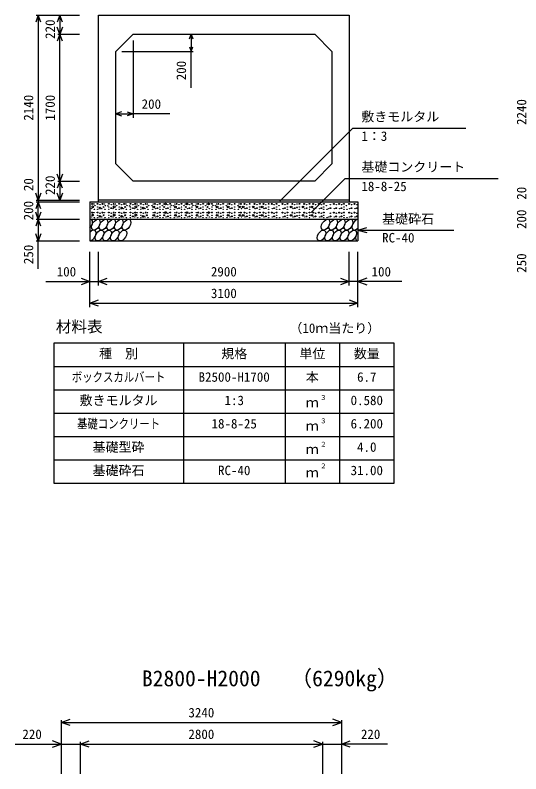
# Model space of a CAD drawing. Units: millimetres, scale not verified. Extents: x -100800 to 100800, y -35640 to 35640.
# Drawn here: x 35526 to 41372, y 268 to 9040 of the extents above; entities that cross this region are included whole.
import ezdxf
from ezdxf.enums import TextEntityAlignment as Align

# ---------------------------------------------------------------- set-up
doc = ezdxf.new("R2010")
doc.units = ezdxf.units.MM
doc.header["$LTSCALE"] = 120
for name, color, linetype, lineweight in [('0-0_DIM', 7, 'Continuous', 25), ('0-2_HATCH', 6, 'Continuous', 25), ('0-3_HYO', 3, 'Continuous', 25), ('0-4_HYO2', 4, 'Continuous', 25), ('0-5_OUTLINE', 3, 'Continuous', 25), ('0-7_TXT', 7, 'Continuous', 25)]:
    doc.layers.add(name, color=color, linetype=linetype, lineweight=lineweight)
doc.styles.add('ＭＳ ゴシック', font='')
doc.styles.get('ＭＳ ゴシック').set_extended_font_data('MS Gothic')

msp = doc.modelspace()

# ---------------------------------------------------------------- linework, layer by layer
at = {"layer": '0-0_DIM'}
for p, q in [((35769, 9040.3), (36269.1, 9040.3)), ((35793, 9040.3), (35793, 6900.3)), ((36043, 9040.3), (36043, 8820.3)), ((36019, 8820.3), (36269.1, 8820.3)), ((36043, 7120.3), (36043, 8820.3)), ((37559.5, 8820.3), (37559.5, 8620.3)), ((36889.1, 8748.3), (36889.1, 7851.7)), ((36761.1, 8620.3), (37583.5, 8620.3)), ((37559.5, 8199.5), (37559.5, 8620.3)), ((36689.1, 7899.7), (36889.1, 7899.7)), ((37313.2, 7899.7), (36889.1, 7899.7)), ((39429, 7734.2), (38584.9, 6890.2)), ((39429, 7734.2), (40734.7, 7734.2)), ((36019, 7120.3), (36269.1, 7120.3)), ((36043, 7120.3), (36043, 6900.3)), ((39341.3, 7153.1), (38948.5, 6760.3)), ((39341.3, 7153.1), (41110.3, 7153.1)), ((35769, 6900.3), (36269.1, 6900.3)), ((35769, 6880.3), (36269.1, 6880.3)), ((35793, 6900.3), (35793, 6880.3)), ((35793, 6680.3), (35793, 6880.3)), ((35769, 6680.3), (36269.1, 6680.3)), ((35793, 6680.3), (35793, 6430.3)), ((39489.1, 6555.3), (39593.4, 6583.3)), ((39489.1, 6555.3), (40598, 6555.3)), ((39489.1, 6555.3), (39593.4, 6527.3)), ((35769, 6430.3), (36269.1, 6430.3)), ((35793, 6108.2), (35793, 6430.3)), ((36389.1, 5663.1), (36389.1, 6302.7)), ((36489.1, 5913.1), (36489.1, 6302.7)), ((39389.1, 5913.1), (39389.1, 6302.7)), ((39489.1, 5663.1), (39489.1, 6302.7)), ((35881.1, 5961.1), (36389.1, 5961.1)), ((36389.1, 5961.1), (36489.1, 5961.1)), ((36489.1, 5961.1), (39389.1, 5961.1)), ((36389.1, 5711.1), (39489.1, 5711.1)), ((36059.1, 886.6), (36059.1, 268)), ((39299.1, 886.6), (39299.1, 268)), ((36059.1, 862.6), (39299.1, 862.6)), ((36279.1, 636.6), (36279.1, 268)), ((39079.1, 636.6), (39079.1, 268)), ((35526.4, 612.6), (36059.1, 612.6)), ((39831.8, 612.6), (39299.1, 612.6))]:
    msp.add_line(p, q, dxfattribs=at)
for points in [[(35822.6, 8959.1), (35793, 9040.3), (35763.5, 8959.1)], [(36072.6, 8959.1), (36043, 9040.3), (36013.5, 8959.1)], [(36072.6, 8901.5), (36043, 8820.3), (36013.5, 8901.5)], [(36072.6, 8739.1), (36043, 8820.3), (36013.5, 8739.1)], [(37539.8, 8766.2), (37559.5, 8820.3), (37579.2, 8766.2)], [(37539.8, 8674.4), (37559.5, 8620.3), (37579.2, 8674.4)], [(36756.8, 7924.3), (36689.1, 7899.7), (36756.8, 7875)], [(36821.4, 7924.3), (36889.1, 7899.7), (36821.4, 7875)], [(36072.6, 7201.5), (36043, 7120.3), (36013.5, 7201.5)], [(36072.6, 7039.1), (36043, 7120.3), (36013.5, 7039.1)], [(35822.6, 6981.5), (35793, 6900.3), (35763.5, 6981.5)], [(36072.6, 6981.5), (36043, 6900.3), (36013.5, 6981.5)], [(35822.6, 6799.1), (35793, 6880.3), (35763.5, 6799.1)], [(35822.6, 6761.5), (35793, 6680.3), (35763.5, 6761.5)], [(35822.6, 6599.1), (35793, 6680.3), (35763.5, 6599.1)], [(35822.6, 6511.5), (35793, 6430.3), (35763.5, 6511.5)], [(36287.6, 5998), (36389.1, 5961.1), (36287.6, 5924.1)], [(36590.6, 5924.1), (36489.1, 5961.1), (36590.6, 5998)], [(39287.6, 5998), (39389.1, 5961.1), (39287.6, 5924.1)], [(39590.6, 5998), (39489.1, 5961.1), (39590.6, 5924.1)], [(39997.1, 5961.1), (39489.1, 5961.1), (39389.1, 5961.1)], [(36490.6, 5674.1), (36389.1, 5711.1), (36490.6, 5748)], [(39387.6, 5748), (39489.1, 5711.1), (39387.6, 5674.1)], [(36160.6, 825.7), (36059.1, 862.6), (36160.6, 899.6)], [(39197.6, 825.7), (39299.1, 862.6), (39197.6, 899.6)], [(35957.6, 575.7), (36059.1, 612.6), (35957.6, 649.6)], [(36380.6, 575.7), (36279.1, 612.6), (36380.6, 649.6)], [(38977.6, 575.7), (39079.1, 612.6), (38977.6, 649.6)], [(39400.6, 575.7), (39299.1, 612.6), (39400.6, 649.6)], [(36059.1, 612.6), (36279.1, 612.6), (39079.1, 612.6), (39299.1, 612.6)]]:
    msp.add_lwpolyline(points, dxfattribs=at)
at = {"layer": '0-2_HATCH'}
for centre, radius in [((36415.1, 6857.5), 5), ((36436.2, 6857.5), 2.5), ((36479.1, 6858.4), 5), ((36507.1, 6850.5), 2.5), ((36535.1, 6857.5), 5), ((36556.2, 6857.5), 2.5), ((36609.1, 6858.4), 5), ((36637.1, 6850.5), 2.5), ((36665.1, 6857.5), 5), ((36686.2, 6857.5), 2.5), ((36729.1, 6858.4), 5), ((36757.1, 6850.5), 2.5), ((36785.1, 6857.5), 5), ((36806.2, 6857.5), 2.5), ((36859.1, 6858.4), 5), ((36887.1, 6850.5), 2.5), ((36915.1, 6857.5), 5), ((36936.2, 6857.5), 2.5), ((36979.1, 6858.4), 5), ((37007.1, 6850.5), 2.5), ((37035.1, 6857.5), 5), ((37056.2, 6857.5), 2.5), ((37122, 6857.5), 2.5), ((37143.1, 6857.5), 5), ((37171.1, 6850.5), 2.5), ((37199.1, 6858.4), 5), ((37242, 6857.5), 2.5), ((37263.1, 6857.5), 10), ((37291.1, 6850.5), 2.5), ((37319.1, 6858.4), 5), ((37330.5, 6840.8), 2.5), ((37372, 6857.5), 2.5), ((37393.1, 6857.5), 5), ((37421.1, 6850.5), 2.5), ((37449.1, 6858.4), 5), ((37492, 6857.5), 2.5), ((37513.1, 6857.5), 10), ((37541.1, 6850.5), 2.5), ((37569.1, 6858.4), 5), ((37580.5, 6840.8), 2.5), ((37622, 6857.5), 2.5), ((37643.1, 6857.5), 5), ((37671.1, 6850.5), 2.5), ((37699.1, 6858.4), 5), ((37742, 6857.5), 2.5), ((37763.1, 6857.5), 10), ((37801, 6858.4), 5), ((37812.3, 6840.8), 2.5), ((37853.9, 6857.5), 2.5), ((37874.9, 6857.5), 5), ((37902.9, 6850.5), 2.5), ((37931, 6858.4), 5), ((37981.9, 6857.5), 2.5), ((38002.9, 6857.5), 5), ((38031, 6850.5), 2.5), ((38063.9, 6858.4), 5), ((38114.8, 6857.5), 2.5), ((38135.9, 6857.5), 5), ((38176.5, 6857.5), 5), ((38204.6, 6850.5), 2.5), ((38237.5, 6858.4), 5), ((38293.4, 6857.5), 5), ((38321.4, 6850.5), 2.5), ((38354.3, 6858.4), 5), ((38396.1, 6857.5), 5), ((38424.1, 6850.5), 2.5), ((38457, 6858.4), 5), ((38492.3, 6857.5), 5), ((38520.3, 6850.5), 2.5), ((38548.4, 6858.4), 5), ((38617.1, 6857.5), 5), ((38645.1, 6850.5), 2.5), ((38673.2, 6858.4), 5), ((38730.5, 6857.5), 5), ((38758.6, 6850.5), 2.5), ((38784.7, 6857.5), 2.5), ((38812, 6858.4), 5), ((38867.9, 6857.5), 5), ((38896, 6850.5), 2.5), ((38928.9, 6858.4), 5), ((38970.6, 6857.5), 5), ((38998.7, 6850.5), 2.5), ((39038.4, 6857.5), 5), ((39066.4, 6850.5), 2.5), ((39094.5, 6858.4), 5), ((39170.4, 6850.5), 2.5), ((39210.2, 6857.5), 5), ((39238.2, 6850.5), 2.5), ((39271.3, 6857.5), 5), ((39299.3, 6850.5), 2.5), ((39327.3, 6858.4), 5), ((39386.9, 6857.5), 5), ((39415, 6850.5), 2.5), ((39448, 6857.5), 5), ((39476.1, 6850.5), 2.5), ((36408.1, 6802.3), 2.5), ((36415.1, 6757.5), 5), ((36421.7, 6824.5), 10), ((36436.2, 6757.5), 2.5), ((36443.2, 6794.4), 2.5), ((36450.2, 6836.5), 2.5), ((36479.1, 6758.4), 5), ((36479.1, 6822.5), 2.5), ((36479.1, 6794.4), 2.5), ((36507.1, 6809.3), 10), ((36528.1, 6802.3), 2.5), ((36535.1, 6757.5), 5), ((36549.2, 6822.5), 5), ((36556.2, 6757.5), 2.5), ((36563.2, 6794.4), 2.5), ((36570.2, 6836.5), 2.5), ((36596.7, 6835.6), 2.5), ((36609.1, 6758.4), 5), ((36609.1, 6822.5), 2.5), ((36609.1, 6794.4), 2.5), ((36637.1, 6809.3), 5), ((36658.1, 6802.3), 2.5), ((36665.1, 6757.5), 5), ((36671.7, 6824.5), 10), ((36686.2, 6757.5), 2.5), ((36693.2, 6794.4), 2.5), ((36700.2, 6836.5), 2.5), ((36729.1, 6758.4), 5), ((36729.1, 6822.5), 2.5), ((36729.1, 6794.4), 2.5), ((36757.1, 6809.3), 10), ((36778.1, 6802.3), 2.5), ((36785.1, 6757.5), 5), ((36799.2, 6822.5), 5), ((36806.2, 6757.5), 2.5), ((36813.2, 6794.4), 2.5), ((36820.2, 6836.5), 2.5), ((36846.7, 6835.6), 2.5), ((36859.1, 6758.4), 5), ((36859.1, 6822.5), 2.5), ((36859.1, 6794.4), 2.5), ((36887.1, 6809.3), 5), ((36908.1, 6802.3), 2.5), ((36915.1, 6757.5), 5), ((36921.7, 6824.5), 10), ((36936.2, 6757.5), 2.5), ((36943.2, 6794.4), 2.5), ((36950.2, 6836.5), 2.5), ((36979.1, 6758.4), 5), ((36979.1, 6822.5), 2.5), ((36979.1, 6794.4), 2.5), ((37007.1, 6809.3), 10), ((37028.1, 6802.3), 2.5), ((37035.1, 6757.5), 5), ((37049.2, 6822.5), 5), ((37056.2, 6757.5), 2.5), ((37063.2, 6794.4), 2.5), ((37070.2, 6836.5), 2.5), ((37108, 6836.5), 2.5), ((37115, 6794.4), 2.5), ((37129, 6822.5), 10), ((37122, 6757.5), 2.5), ((37143.1, 6757.5), 5), ((37150.1, 6802.3), 2.5), ((37171.1, 6809.3), 5), ((37199.1, 6758.4), 5), ((37199.1, 6822.5), 2.5), ((37199.1, 6794.4), 2.5), ((37228, 6836.5), 2.5), ((37235, 6794.4), 2.5), ((37242, 6757.5), 2.5), ((37249, 6822.5), 5), ((37263.1, 6757.5), 10), ((37270.1, 6802.3), 2.5), ((37291.1, 6809.3), 5), ((37319.1, 6758.4), 5), ((37319.1, 6822.5), 2.5), ((37319.1, 6794.4), 2.5), ((37358, 6836.5), 2.5), ((37365, 6794.4), 2.5), ((37379, 6822.5), 10), ((37372, 6757.5), 2.5), ((37393.1, 6757.5), 5), ((37400.1, 6802.3), 2.5), ((37421.1, 6809.3), 5), ((37449.1, 6758.4), 5), ((37449.1, 6822.5), 2.5), ((37449.1, 6794.4), 2.5), ((37478, 6836.5), 2.5), ((37485, 6794.4), 2.5), ((37492, 6757.5), 2.5), ((37499, 6822.5), 5), ((37513.1, 6757.5), 10), ((37520.1, 6802.3), 2.5), ((37541.1, 6809.3), 5), ((37569.1, 6758.4), 5), ((37569.1, 6822.5), 2.5), ((37569.1, 6794.4), 2.5), ((37608, 6836.5), 2.5), ((37615, 6794.4), 2.5), ((37629, 6822.5), 10), ((37622, 6757.5), 2.5), ((37643.1, 6757.5), 5), ((37650.1, 6802.3), 2.5), ((37671.1, 6809.3), 5), ((37699.1, 6758.4), 5), ((37699.1, 6822.5), 2.5), ((37699.1, 6794.4), 2.5), ((37728, 6836.5), 2.5), ((37735, 6794.4), 2.5), ((37742, 6757.5), 2.5), ((37749, 6822.5), 5), ((37763.1, 6757.5), 10), ((37770.1, 6802.3), 2.5), ((37801, 6758.4), 5), ((37801, 6822.5), 2.5), ((37801, 6794.4), 2.5), ((37839.8, 6836.5), 2.5), ((37846.8, 6794.4), 2.5), ((37860.9, 6822.5), 10), ((37853.9, 6757.5), 2.5), ((37874.9, 6757.5), 5), ((37881.9, 6802.3), 2.5), ((37902.9, 6809.3), 5), ((37931, 6758.4), 5), ((37931, 6822.5), 2.5), ((37931, 6794.4), 2.5), ((37967.9, 6836.5), 2.5), ((37974.9, 6794.4), 2.5), ((37988.9, 6822.5), 10), ((37981.9, 6757.5), 2.5), ((38002.9, 6757.5), 5), ((38010, 6802.3), 2.5), ((38031, 6809.3), 5), ((38063.9, 6758.4), 5), ((38063.9, 6822.5), 2.5), ((38063.9, 6794.4), 2.5), ((38100.8, 6836.5), 2.5), ((38107.8, 6794.4), 2.5), ((38121.9, 6822.5), 10), ((38114.8, 6757.5), 2.5), ((38135.9, 6757.5), 5), ((38142.9, 6802.3), 2.5), ((38162.5, 6822.5), 10), ((38176.5, 6757.5), 5), ((38183.6, 6802.3), 2.5), ((38204.6, 6809.3), 5), ((38237.5, 6758.4), 5), ((38237.5, 6822.5), 2.5), ((38237.5, 6794.4), 2.5), ((38279.4, 6822.5), 10), ((38293.4, 6757.5), 5), ((38300.4, 6802.3), 2.5), ((38321.4, 6809.3), 5), ((38354.3, 6758.4), 5), ((38354.3, 6822.5), 2.5), ((38354.3, 6794.4), 2.5), ((38382.1, 6822.5), 10), ((38396.1, 6757.5), 5), ((38403.1, 6802.3), 2.5), ((38424.1, 6809.3), 5), ((38457, 6758.4), 5), ((38457, 6822.5), 2.5), ((38457, 6794.4), 2.5), ((38492.3, 6757.5), 5), ((38499.3, 6802.3), 2.5), ((38520.3, 6809.3), 5), ((38548.4, 6758.4), 5), ((38548.4, 6822.5), 2.5), ((38548.4, 6794.4), 2.5), ((38577.2, 6836.5), 2.5), ((38584.2, 6794.4), 2.5), ((38617.1, 6757.5), 5), ((38624.1, 6802.3), 2.5), ((38645.1, 6809.3), 5), ((38673.2, 6758.4), 5), ((38673.2, 6822.5), 2.5), ((38673.2, 6794.4), 2.5), ((38716.5, 6822.5), 10), ((38730.5, 6757.5), 5), ((38737.5, 6802.3), 2.5), ((38758.6, 6809.3), 5), ((38784.7, 6816.3), 5), ((38784.7, 6757.5), 2.5), ((38812, 6758.4), 5), ((38812, 6822.5), 2.5), ((38812, 6794.4), 2.5), ((38853.9, 6822.5), 10), ((38867.9, 6757.5), 5), ((38875, 6802.3), 2.5), ((38896, 6809.3), 5), ((38928.9, 6758.4), 5), ((38928.9, 6822.5), 2.5), ((38928.9, 6794.4), 2.5), ((38956.6, 6822.5), 10), ((38970.6, 6757.5), 5), ((38977.6, 6802.3), 2.5), ((38998.7, 6809.3), 5), ((39038.4, 6757.5), 5), ((39045.4, 6802.3), 2.5), ((39066.4, 6809.3), 5), ((39094.5, 6758.4), 5), ((39094.5, 6822.5), 2.5), ((39094.5, 6794.4), 2.5), ((39123.4, 6836.5), 2.5), ((39130.4, 6794.4), 2.5), ((39149.4, 6802.3), 2.5), ((39170.4, 6809.3), 5), ((39210.2, 6757.5), 5), ((39217.2, 6802.3), 2.5), ((39238.2, 6809.3), 5), ((39271.3, 6757.5), 5), ((39278.3, 6802.3), 2.5), ((39299.3, 6809.3), 5), ((39327.3, 6758.4), 5), ((39327.3, 6822.5), 2.5), ((39327.3, 6794.4), 2.5), ((39356.2, 6836.5), 2.5), ((39363.2, 6794.4), 2.5), ((39386.9, 6757.5), 5), ((39394, 6802.3), 2.5), ((39415, 6809.3), 5), ((39448, 6757.5), 5), ((39455, 6802.3), 2.5), ((39476.1, 6809.3), 5), ((36408.1, 6706.2), 2.5), ((36421.7, 6728.4), 10), ((36443.2, 6698.4), 2.5), ((36479.1, 6726.4), 2.5), ((36479.1, 6698.4), 2.5), ((36507.1, 6713.2), 10), ((36507.1, 6750.5), 2.5), ((36528.1, 6706.2), 2.5), ((36549.2, 6726.4), 5), ((36563.2, 6698.4), 2.5), ((36609.1, 6726.4), 2.5), ((36609.1, 6698.4), 2.5), ((36637.1, 6713.2), 5), ((36637.1, 6750.5), 2.5), ((36658.1, 6706.2), 2.5), ((36671.7, 6728.4), 10), ((36693.2, 6698.4), 2.5), ((36729.1, 6726.4), 2.5), ((36729.1, 6698.4), 2.5), ((36757.1, 6713.2), 10), ((36757.1, 6750.5), 2.5), ((36778.1, 6706.2), 2.5), ((36799.2, 6726.4), 5), ((36813.2, 6698.4), 2.5), ((36859.1, 6726.4), 2.5), ((36859.1, 6698.4), 2.5), ((36887.1, 6713.2), 5), ((36887.1, 6750.5), 2.5), ((36908.1, 6706.2), 2.5), ((36921.7, 6728.4), 10), ((36943.2, 6698.4), 2.5), ((36979.1, 6726.4), 2.5), ((36979.1, 6698.4), 2.5), ((37007.1, 6713.2), 10), ((37007.1, 6750.5), 2.5), ((37028.1, 6706.2), 2.5), ((37049.2, 6726.4), 5), ((37063.2, 6698.4), 2.5), ((37115, 6698.4), 2.5), ((37129, 6726.4), 10), ((37150.1, 6706.2), 2.5), ((37171.1, 6713.2), 5), ((37171.1, 6750.5), 2.5), ((37199.1, 6726.4), 2.5), ((37199.1, 6698.4), 2.5), ((37235, 6698.4), 2.5), ((37249, 6726.4), 5), ((37270.1, 6706.2), 2.5), ((37291.1, 6713.2), 5), ((37291.1, 6750.5), 2.5), ((37319.1, 6726.4), 2.5), ((37319.1, 6698.4), 2.5), ((37365, 6698.4), 2.5), ((37379, 6726.4), 10), ((37400.1, 6706.2), 2.5), ((37421.1, 6713.2), 5), ((37421.1, 6750.5), 2.5), ((37449.1, 6726.4), 2.5), ((37449.1, 6698.4), 2.5), ((37485, 6698.4), 2.5), ((37499, 6726.4), 5), ((37520.1, 6706.2), 2.5), ((37541.1, 6713.2), 5), ((37541.1, 6750.5), 2.5), ((37569.1, 6726.4), 2.5), ((37569.1, 6698.4), 2.5), ((37615, 6698.4), 2.5), ((37629, 6726.4), 10), ((37650.1, 6706.2), 2.5), ((37671.1, 6713.2), 5), ((37671.1, 6750.5), 2.5), ((37699.1, 6726.4), 2.5), ((37699.1, 6698.4), 2.5), ((37735, 6698.4), 2.5), ((37749, 6726.4), 5), ((37770.1, 6706.2), 2.5), ((37801, 6726.4), 2.5), ((37801, 6698.4), 2.5), ((37846.8, 6698.4), 2.5), ((37860.9, 6726.4), 10), ((37881.9, 6706.2), 2.5), ((37902.9, 6713.2), 5), ((37902.9, 6750.5), 2.5), ((37931, 6726.4), 2.5), ((37931, 6698.4), 2.5), ((37974.9, 6698.4), 2.5), ((37988.9, 6726.4), 10), ((38010, 6706.2), 2.5), ((38031, 6713.2), 5), ((38031, 6750.5), 2.5), ((38063.9, 6726.4), 2.5), ((38063.9, 6698.4), 2.5), ((38107.8, 6698.4), 2.5), ((38121.9, 6726.4), 10), ((38142.9, 6706.2), 2.5), ((38162.5, 6726.4), 10), ((38183.6, 6706.2), 2.5), ((38204.6, 6713.2), 5), ((38204.6, 6750.5), 2.5), ((38237.5, 6726.4), 2.5), ((38237.5, 6698.4), 2.5), ((38279.4, 6726.4), 10), ((38300.4, 6706.2), 2.5), ((38321.4, 6713.2), 5), ((38321.4, 6750.5), 2.5), ((38354.3, 6726.4), 2.5), ((38354.3, 6698.4), 2.5), ((38382.1, 6726.4), 10), ((38403.1, 6706.2), 2.5), ((38424.1, 6713.2), 5), ((38424.1, 6750.5), 2.5), ((38457, 6726.4), 2.5), ((38457, 6698.4), 2.5), ((38499.3, 6706.2), 2.5), ((38520.3, 6713.2), 5), ((38520.3, 6750.5), 2.5), ((38548.4, 6726.4), 2.5), ((38548.4, 6698.4), 2.5), ((38584.2, 6698.4), 2.5), ((38624.1, 6706.2), 2.5), ((38645.1, 6713.2), 5), ((38645.1, 6750.5), 2.5), ((38673.2, 6726.4), 2.5), ((38673.2, 6698.4), 2.5), ((38716.5, 6726.4), 10), ((38737.5, 6706.2), 2.5), ((38758.6, 6713.2), 5), ((38758.6, 6750.5), 2.5), ((38784.7, 6720.2), 5), ((38812, 6726.4), 2.5), ((38812, 6698.4), 2.5), ((38853.9, 6726.4), 10), ((38875, 6706.2), 2.5), ((38896, 6713.2), 5), ((38896, 6750.5), 2.5), ((38928.9, 6726.4), 2.5), ((38928.9, 6698.4), 2.5), ((38956.6, 6726.4), 10), ((38977.6, 6706.2), 2.5), ((38998.7, 6713.2), 5), ((38998.7, 6750.5), 2.5), ((39045.4, 6706.2), 2.5), ((39066.4, 6713.2), 5), ((39066.4, 6750.5), 2.5), ((39094.5, 6726.4), 2.5), ((39094.5, 6698.4), 2.5), ((39130.4, 6698.4), 2.5), ((39149.4, 6706.2), 2.5), ((39170.4, 6713.2), 5), ((39170.4, 6750.5), 2.5), ((39217.2, 6706.2), 2.5), ((39238.2, 6713.2), 5), ((39238.2, 6750.5), 2.5), ((39278.3, 6706.2), 2.5), ((39299.3, 6713.2), 5), ((39299.3, 6750.5), 2.5), ((39327.3, 6726.4), 2.5), ((39327.3, 6698.4), 2.5), ((39363.2, 6698.4), 2.5), ((39394, 6706.2), 2.5), ((39415, 6713.2), 5), ((39415, 6750.5), 2.5), ((39455, 6706.2), 2.5), ((39476.1, 6713.2), 5), ((39476.1, 6750.5), 2.5)]:
    msp.add_circle(centre, radius, dxfattribs=at)
for centre, start_param, end_param in [((36370.8, 6617.8), 4.335544, 6.724593), ((39469.8, 6617.8), 0.419949, 4.357003), ((36412.3, 6492.8), 3.496422, 7.58605), ((39511.4, 6492.8), 1.28053, 3.496422)]:
    msp.add_ellipse(centre, major_axis=(36.4, 58.9), ratio=0.5792, start_param=start_param, end_param=end_param, dxfattribs=at)
for centre in [(36459.5, 6617.8), (36548.2, 6617.8), (36636.9, 6617.8), (36725.6, 6617.8), (36814.3, 6617.8), (39115, 6617.8), (39203.7, 6617.8), (39292.4, 6617.8), (39381.1, 6617.8), (36501, 6492.8), (36589.7, 6492.8), (36678.4, 6492.8), (36767.1, 6492.8), (39067.9, 6492.8), (39156.6, 6492.8), (39245.3, 6492.8), (39334, 6492.8), (39422.7, 6492.8)]:
    msp.add_ellipse(centre, major_axis=(36.4, 58.9), ratio=0.5792, dxfattribs=at)
at = {"layer": '0-3_HYO'}
for p, q in [((37471.6, 5248.6), (37471.6, 3628.6)), ((38646.6, 5248.6), (38646.6, 3628.6)), ((39276.6, 5248.6), (39276.6, 3628.6)), ((35971.6, 4978.6), (39906.6, 4978.6))]:
    msp.add_line(p, q, dxfattribs=at)
msp.add_lwpolyline([(35971.6, 3628.6), (39906.6, 3628.6), (39906.6, 5248.6), (35971.6, 5248.6)], close=True, dxfattribs=at)
at = {"layer": '0-4_HYO2'}
for p, q in [((35971.6, 4708.6), (39906.6, 4708.6)), ((35971.6, 4438.6), (39906.6, 4438.6)), ((35971.6, 4168.6), (39906.6, 4168.6)), ((35971.6, 3898.6), (39906.6, 3898.6))]:
    msp.add_line(p, q, dxfattribs=at)
at = {"layer": '0-5_OUTLINE'}
for p, q in [((36489.1, 6880.3), (36489.1, 9040.3)), ((36889.1, 8820.3), (36689.1, 8620.3)), ((36889.1, 8820.3), (38989.1, 8820.3)), ((39189.1, 8620.3), (38989.1, 8820.3)), ((36689.1, 7320.3), (36689.1, 8620.3)), ((39189.1, 8620.3), (39189.1, 7320.3)), ((36889.1, 7120.3), (36689.1, 7320.3)), ((39189.1, 7320.3), (38989.1, 7120.3)), ((38989.1, 7120.3), (36889.1, 7120.3)), ((36389.1, 6880.3), (36389.1, 6430.3)), ((36389.1, 6880.3), (39489.1, 6880.3)), ((39389.1, 6900.3), (36489.1, 6900.3)), ((39489.1, 6880.3), (39489.1, 6430.3)), ((36389.1, 6680.3), (39489.1, 6680.3)), ((36389.1, 6430.3), (39489.1, 6430.3))]:
    msp.add_line(p, q, dxfattribs=at)
msp.add_lwpolyline([(36489.1, 9040.3), (39389.1, 9040.3), (39389.1, 6880.3)], dxfattribs=at)

# ---------------------------------------------------------------- texts
at = {"layer": '0-0_DIM', "style": 'ＭＳ ゴシック'}
for s, p in [('220', (36018, 8765.6)), ('200', (37534.5, 8288)), ('2140', (35768, 7820.3)), ('1700', (36018, 7820.3)), ('2240', (41468, 7770.3)), ('20', (35768, 7006.2)), ('220', (36018, 6961.1)), ('20', (41468, 6906.2)), ('200', (35768, 6667.8)), ('200', (41468, 6567.8)), ('250', (35768, 6161.5)), ('250', (41468, 6061.5))]:
    msp.add_text(s, height=110, rotation=90, dxfattribs=at).set_placement(p, align=Align.BOTTOM_LEFT)
for s, p in [('200', (36988.3, 7924.7)), ('敷きモルタル', (39528.6, 7779.2)), ('1：3', (39528.6, 7554)), ('基礎コンクリート', (39528.6, 7198)), ('18-8-25', (39528.6, 6972.9)), ('基礎砕石', (39768.3, 6596.5)), ('RC-40', (39768.3, 6378.9)), ('100', (36006.7, 5986.1)), ('2900', (37789.1, 5986.1)), ('100', (39646.5, 5986.1)), ('3100', (37789.1, 5736.1)), ('3240', (37529.1, 887.6)), ('220', (35609.8, 637.6)), ('2800', (37529.1, 637.6)), ('220', (39523.4, 637.6))]:
    msp.add_text(s, height=110, dxfattribs=at).set_placement(p, align=Align.BOTTOM_LEFT)
at = {"layer": '0-7_TXT', "style": 'ＭＳ ゴシック'}
for s, height, p in [('材料表', 132, (35996.6, 5333.6)), ('（10ｍ当たり）', 110, (38696.6, 5333.6)), ('種\u3000別', 110, (36496.6, 5038.6)), ('規格', 110, (37909.1, 5038.6)), ('単位', 110, (38811.6, 5038.6)), ('数量', 110, (39441.6, 5038.6)), ('本', 110, (38886.6, 4768.6)), ('B2500-H1700', 110, (37646.6, 4768.6)), ('6.7', 110, (39479.1, 4768.6)), ('敷きモルタル', 110, (36271.6, 4498.6)), ('1:3', 110, (37946.6, 4498.6)), ('ｍ', 110, (38886.6, 4473.6)), ('３', 55, (39050.5, 4574.5)), ('0.580', 110, (39404.1, 4498.6)), ('18-8-25', 110, (37796.6, 4228.6)), ('ｍ', 110, (38886.6, 4203.6)), ('３', 55, (39050.5, 4304.5)), ('6.200', 110, (39404.1, 4228.6)), ('基礎型砕', 110, (36421.6, 3958.6)), ('ｍ', 110, (38886.6, 3933.6)), ('２', 55, (39050.5, 4034.5)), ('4.0', 110, (39479.1, 3958.6)), ('基礎砕石', 110, (36421.6, 3688.6)), ('RC-40', 110, (37871.6, 3688.6)), ('ｍ', 110, (38886.6, 3663.6)), ('２', 55, (39050.5, 3784.5)), ('31.00', 110, (39404.1, 3688.6)), ('（6290kg）', 183.3, (38709.3, 1225.3)), ('B2800-H2000', 183.3, (36991.6, 1225.3))]:
    msp.add_text(s, height=height, dxfattribs=at).set_placement(p, align=Align.BOTTOM_LEFT)
at = {"layer": '0-7_TXT', "style": 'ＭＳ ゴシック', "width": 0.8}
for s, p in [('ボックスカルバート', (36181.6, 4768.6)), ('基礎コンクリート', (36241.6, 4228.6))]:
    msp.add_text(s, height=110, dxfattribs=at).set_placement(p, align=Align.BOTTOM_LEFT)

doc.saveas('drawing.dxf')
